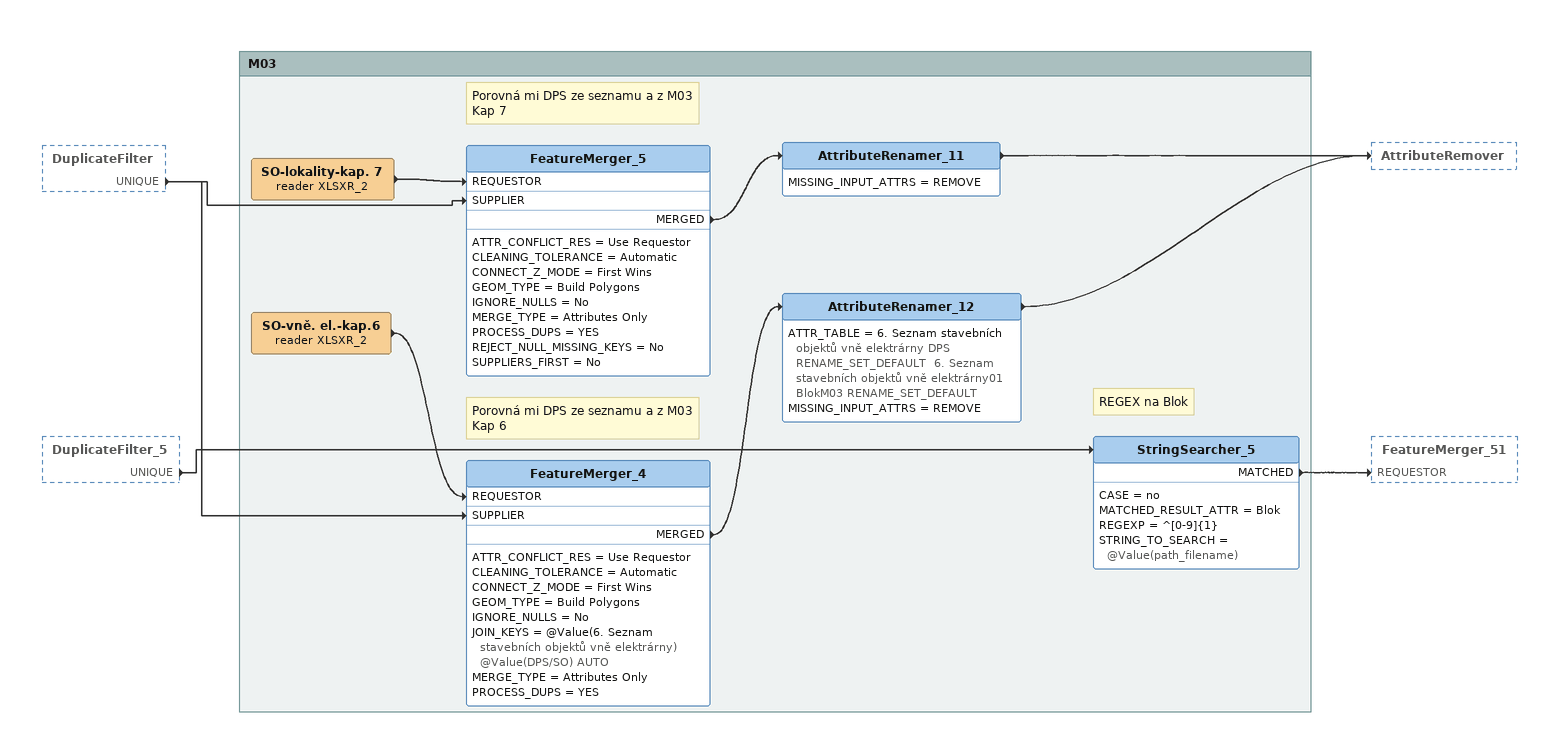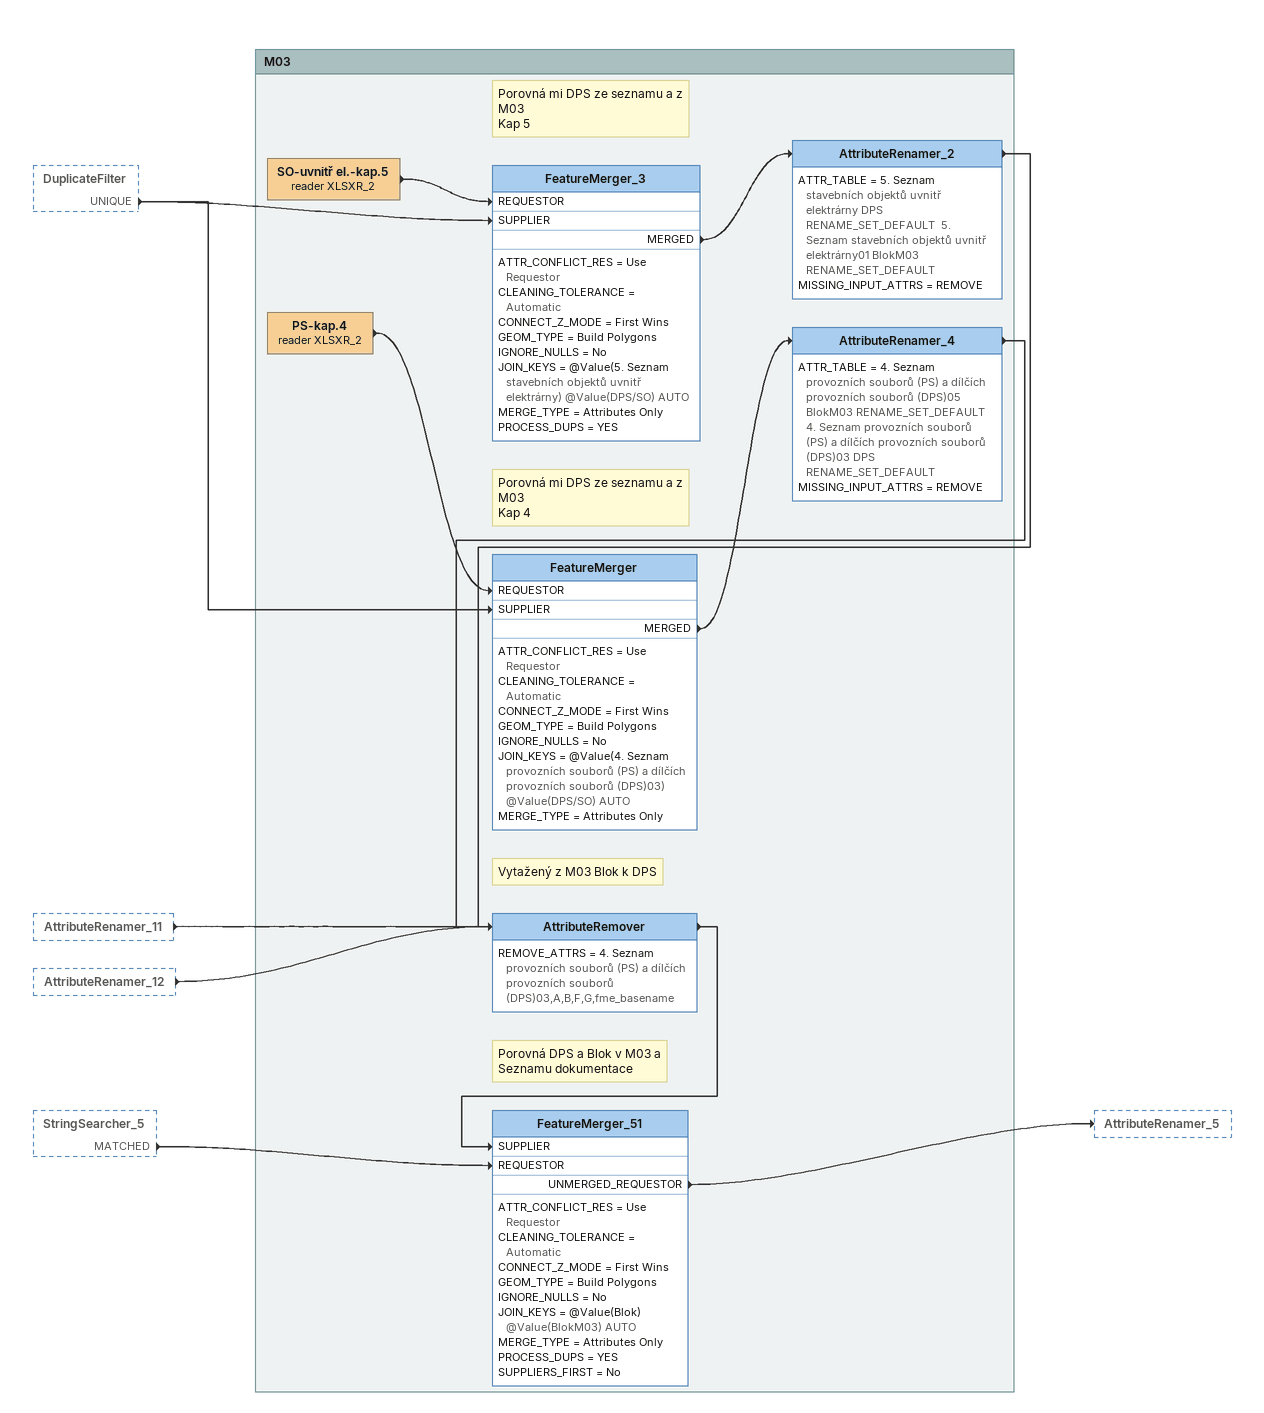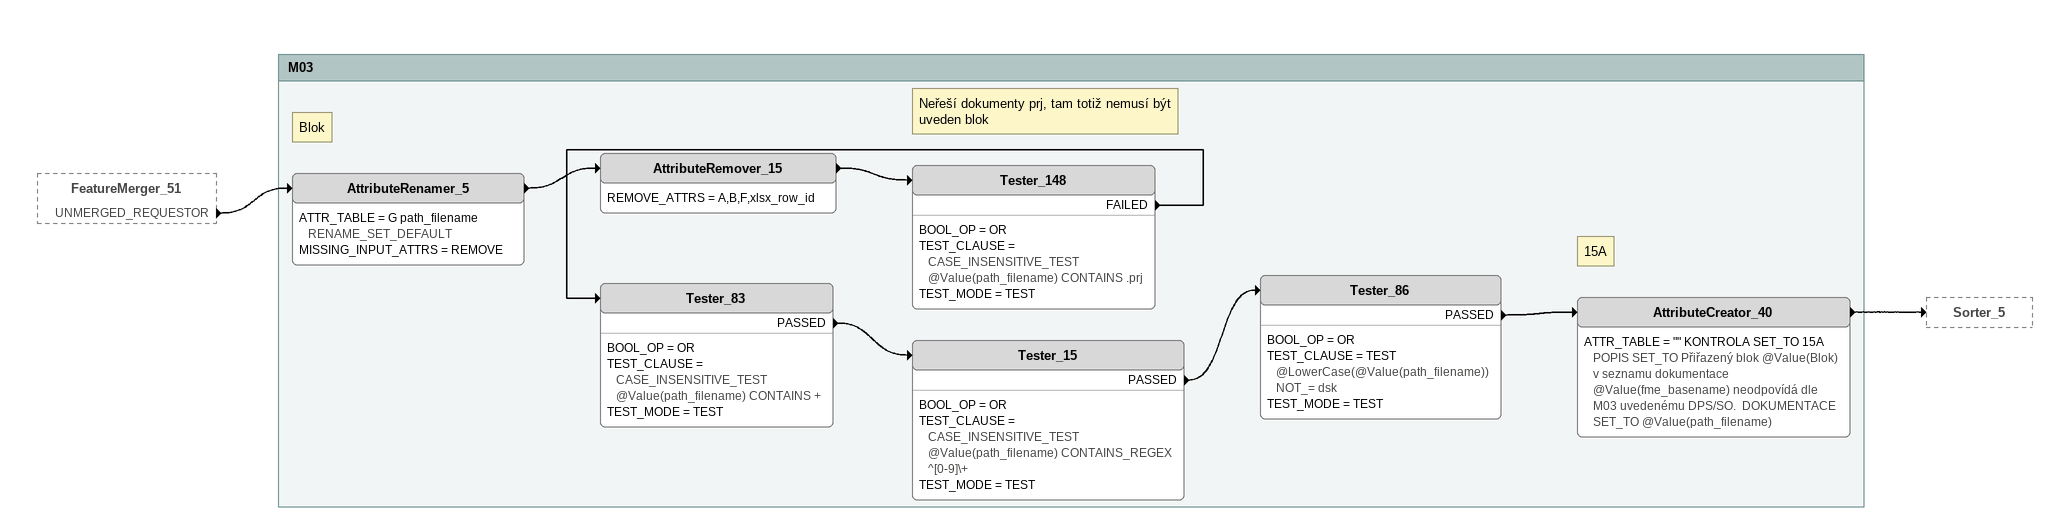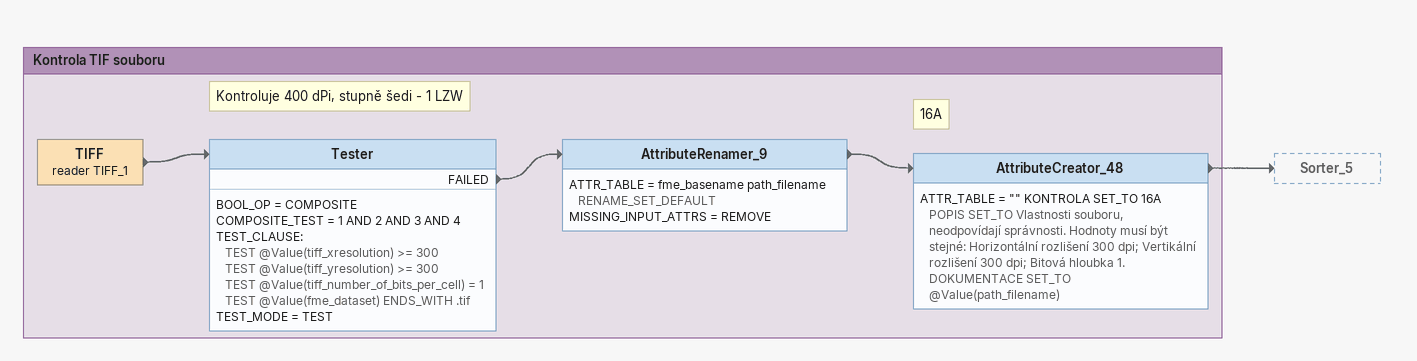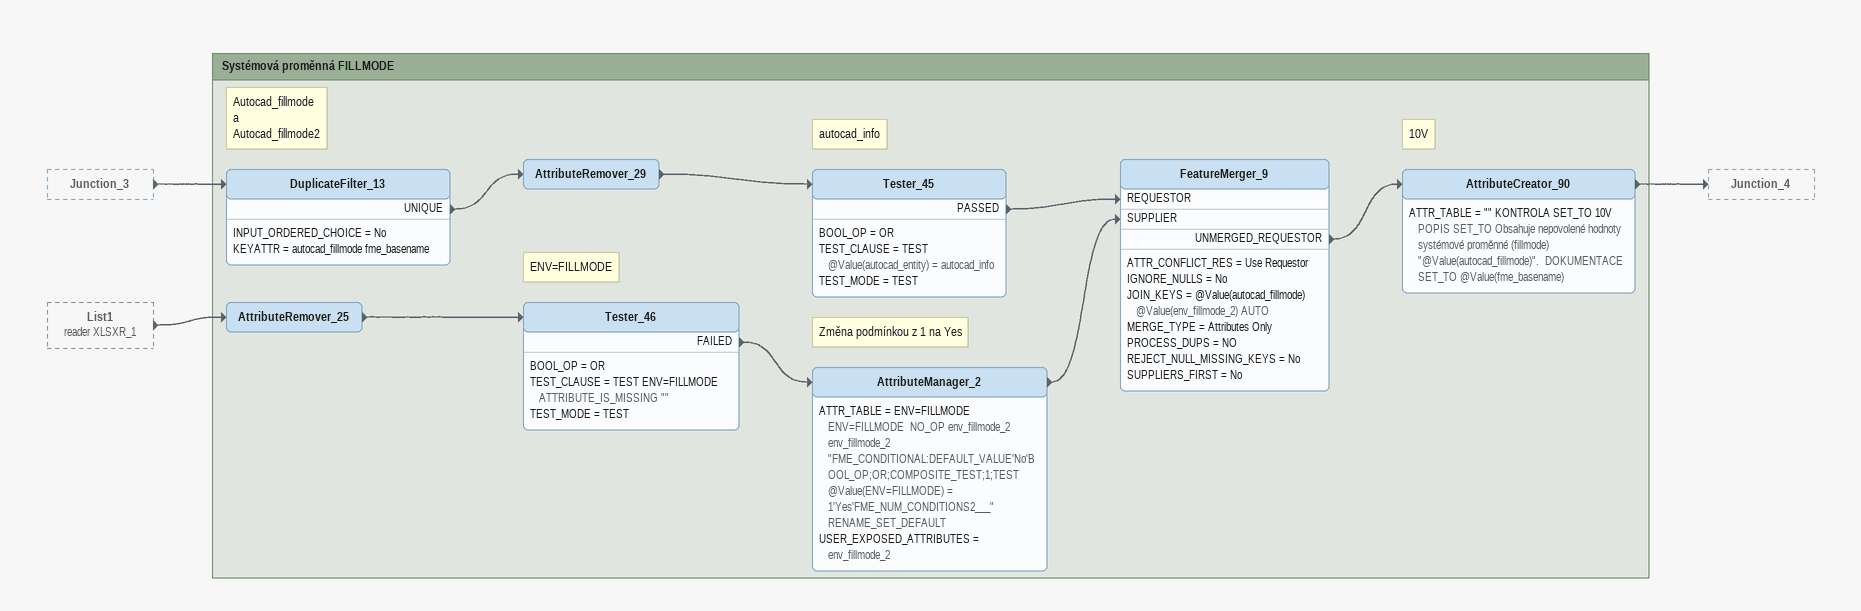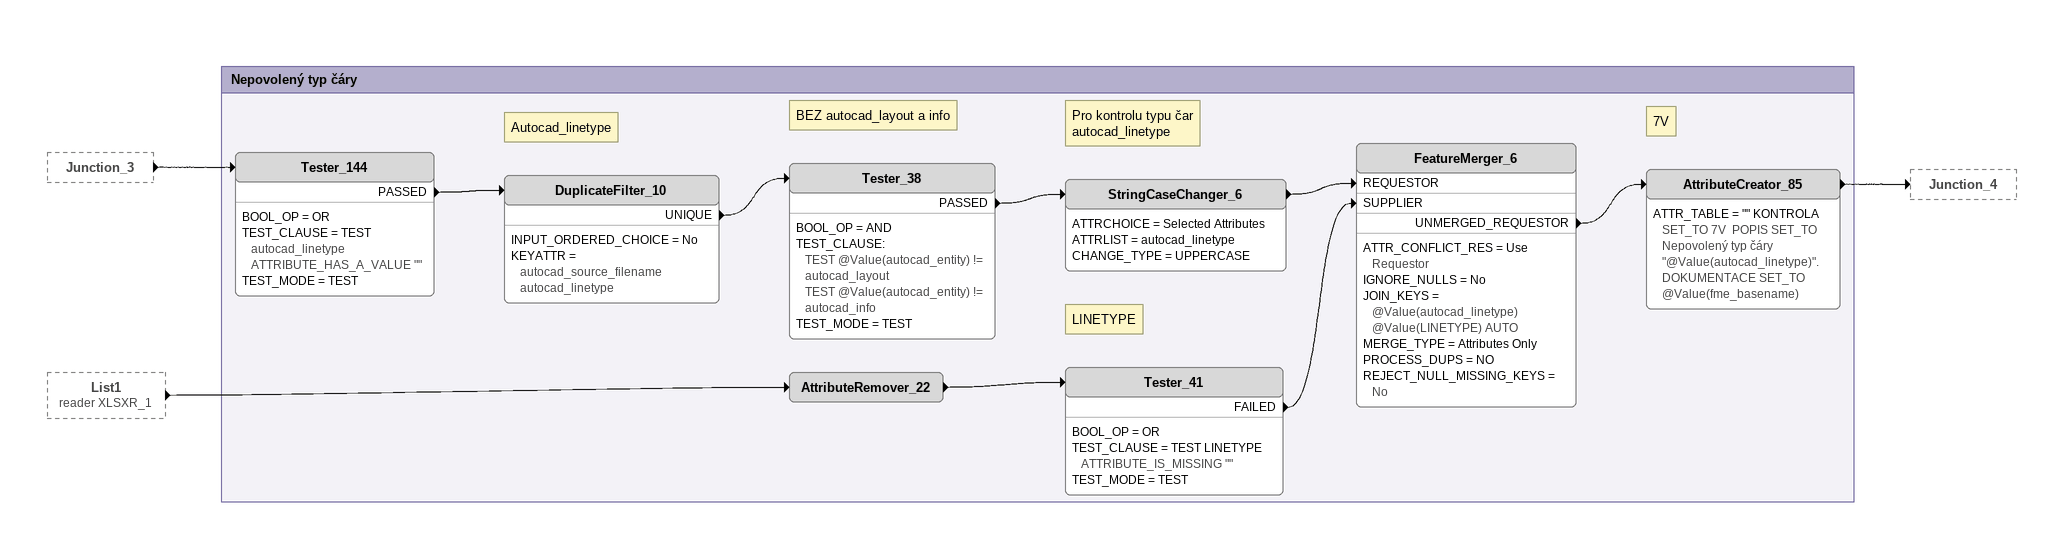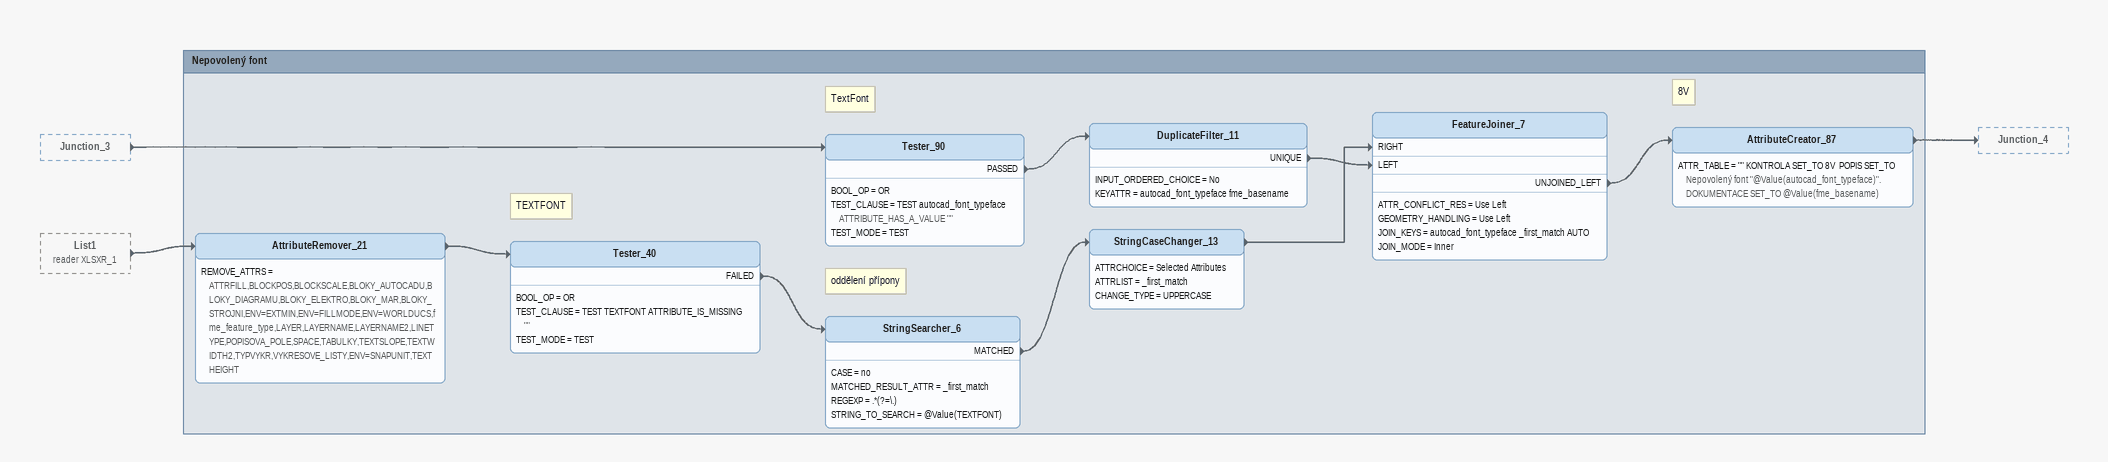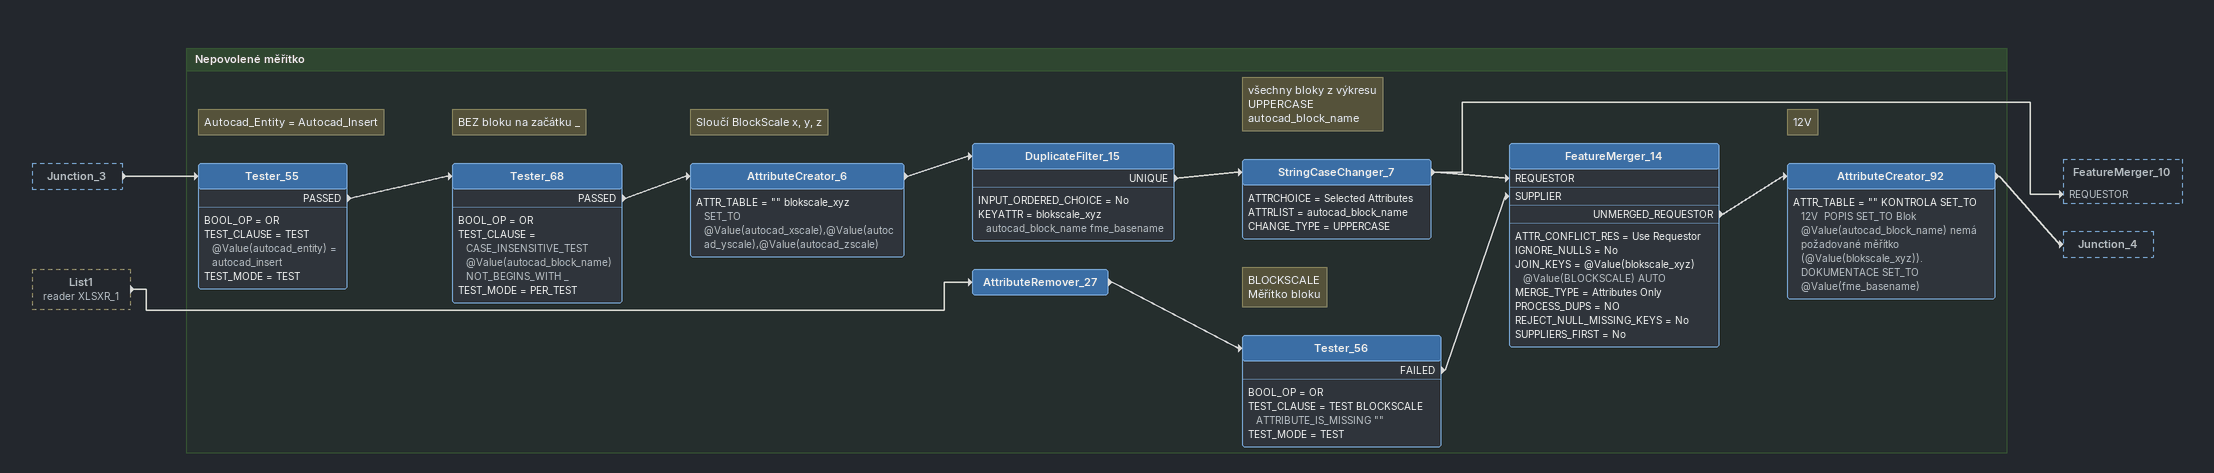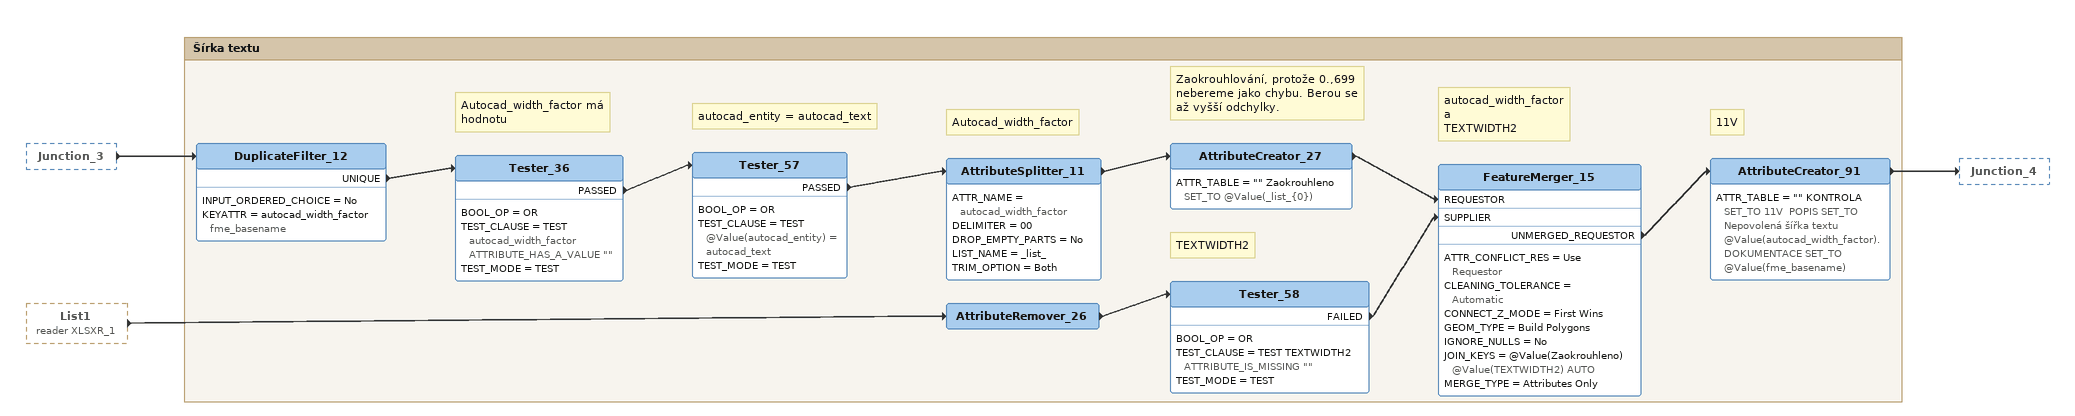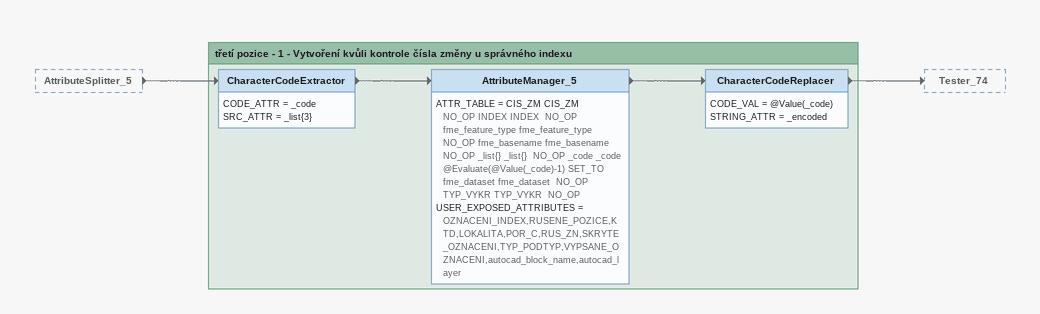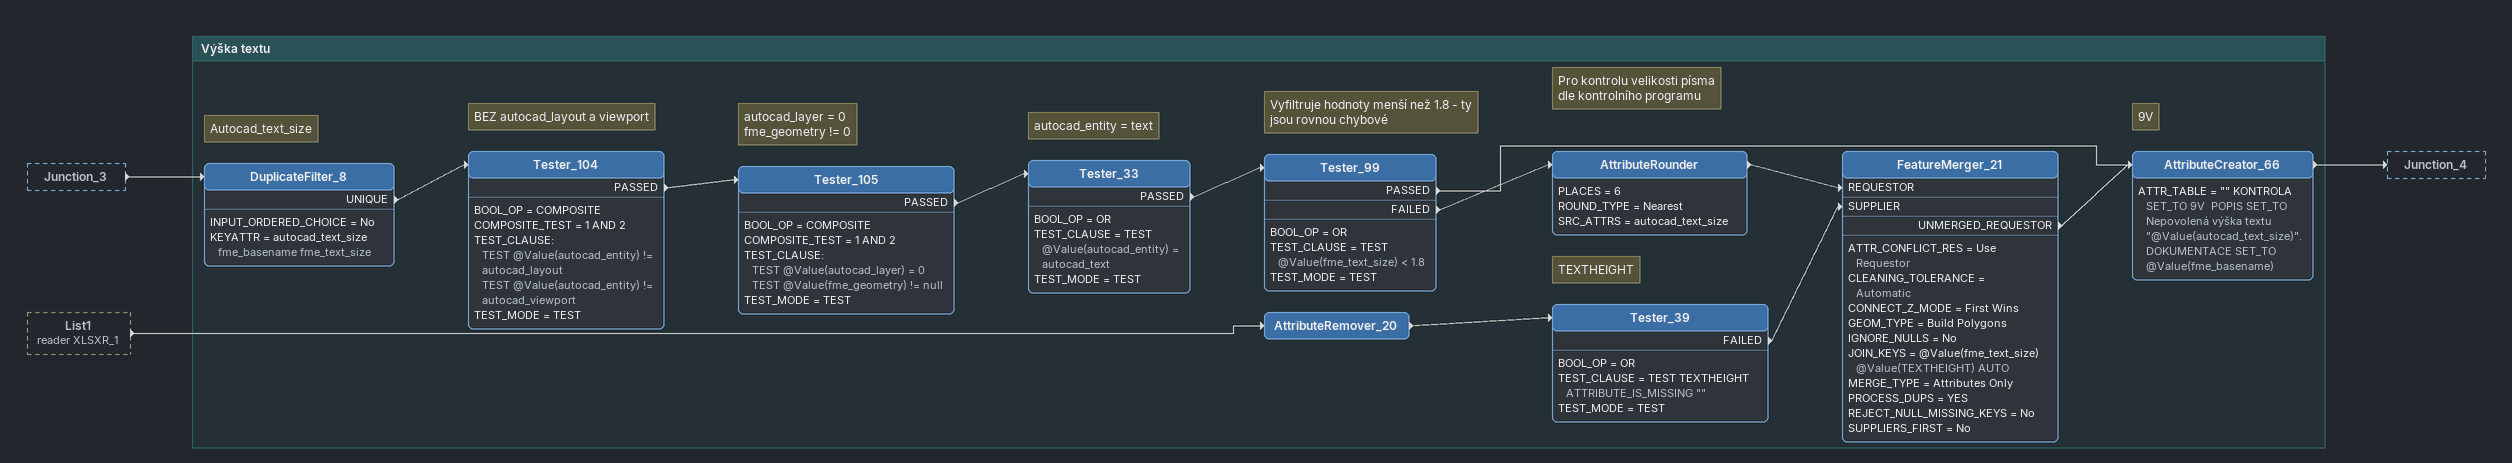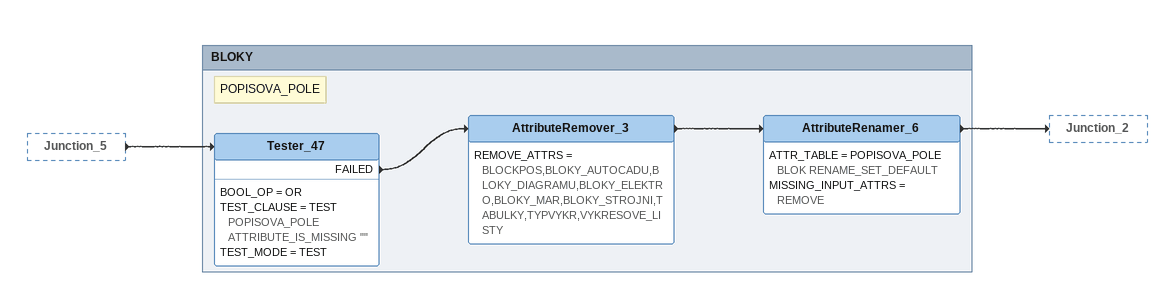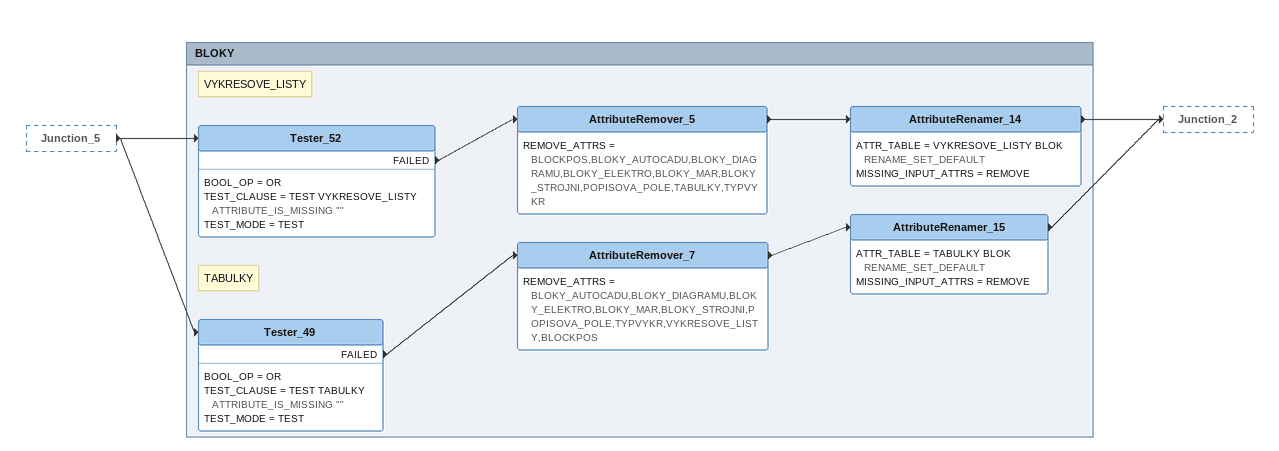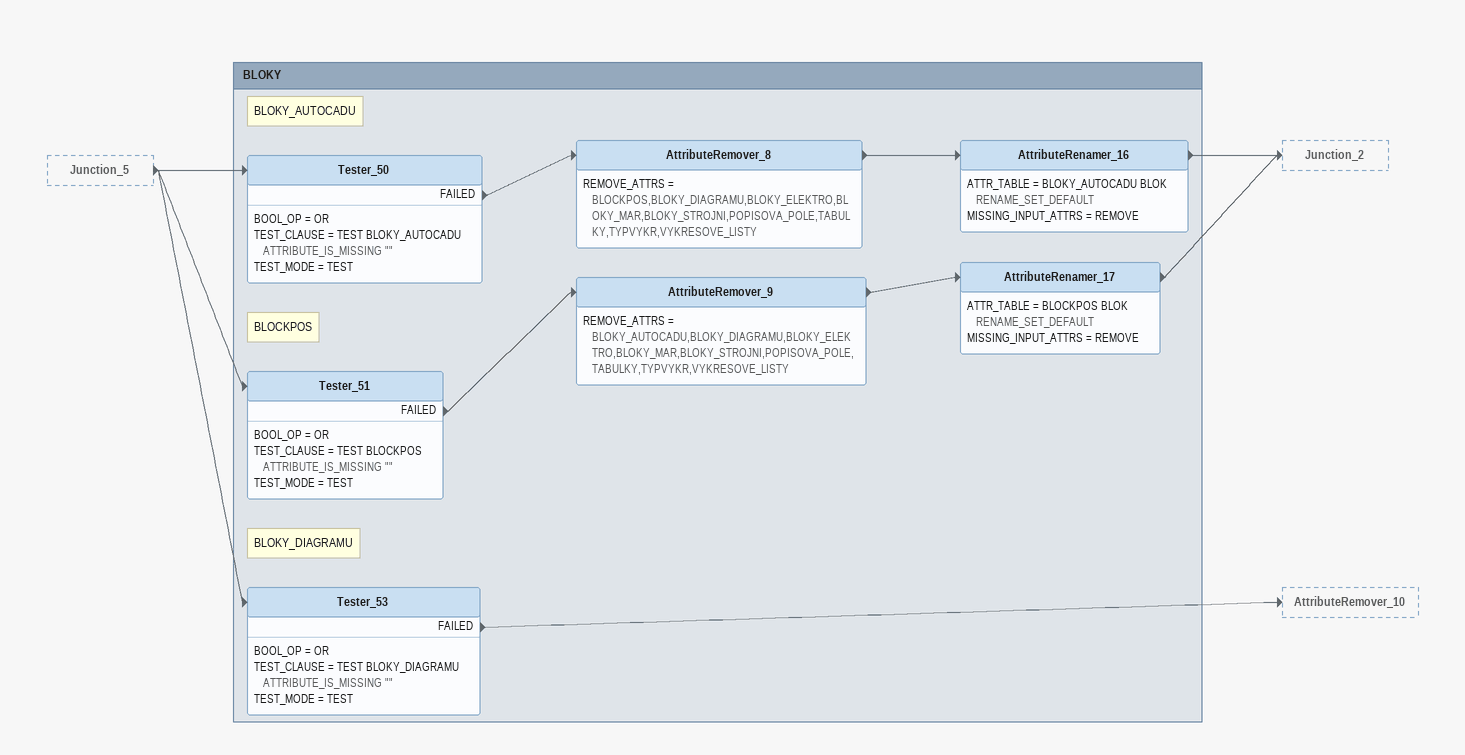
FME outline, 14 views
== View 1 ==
DuplicateFilter [outside]
    UNIQUE -> FeatureMerger_4 [SUPPLIER]
    UNIQUE -> FeatureMerger_5 [SUPPLIER]
DuplicateFilter_5 [outside]
    UNIQUE -> StringSearcher_5

Bookmark: M03
Note: REGEX na Blok
StringSearcher_5
    CASE = no
    MATCHED_RESULT_ATTR = Blok
    REGEXP = ^[0-9]{1}
    STRING_TO_SEARCH = @Value(path_filename)
    MATCHED -> FeatureMerger_51 [REQUESTOR]
SO-lokality-kap. 7 (reader XLSXR_2)
    -> FeatureMerger_5 [REQUESTOR]
Note: Porovná mi DPS ze seznamu a z M03 / Kap 7
FeatureMerger_5
    ATTR_CONFLICT_RES = Use Requestor
    CLEANING_TOLERANCE = Automatic
    CONNECT_Z_MODE = First Wins
    GEOM_TYPE = Build Polygons
    IGNORE_NULLS = No
    MERGE_TYPE = Attributes Only
    PROCESS_DUPS = YES
    REJECT_NULL_MISSING_KEYS = No
    SUPPLIERS_FIRST = No
    MERGED -> AttributeRenamer_11
AttributeRenamer_11
    MISSING_INPUT_ATTRS = REMOVE
    -> AttributeRemover
SO-vně. el.-kap.6 (reader XLSXR_2)
    -> FeatureMerger_4 [REQUESTOR]
Note: Porovná mi DPS ze seznamu a z M03 / Kap 6
FeatureMerger_4
    ATTR_CONFLICT_RES = Use Requestor
    CLEANING_TOLERANCE = Automatic
    CONNECT_Z_MODE = First Wins
    GEOM_TYPE = Build Polygons
    IGNORE_NULLS = No
    JOIN_KEYS = @Value(6. Seznam stavebních objektů vně elektrárny) @Value(DPS/SO) AUTO
    MERGE_TYPE = Attributes Only
    PROCESS_DUPS = YES
    MERGED -> AttributeRenamer_12
AttributeRenamer_12
    ATTR_TABLE = 6. Seznam stavebních objektů vně elektrárny DPS RENAME_SET_DEFAULT  6. Seznam stavebních objektů vně elektrárny01 BlokM03 RENAME_SET_DEFAULT
    MISSING_INPUT_ATTRS = REMOVE
    -> AttributeRemover

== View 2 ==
DuplicateFilter [outside]
    UNIQUE -> FeatureMerger [SUPPLIER]
    UNIQUE -> FeatureMerger_3 [SUPPLIER]
AttributeRenamer_11 [outside]
    -> AttributeRemover
AttributeRenamer_12 [outside]
    -> AttributeRemover
StringSearcher_5 [outside]
    MATCHED -> FeatureMerger_51 [REQUESTOR]

Bookmark: M03
SO-uvnitř el.-kap.5 (reader XLSXR_2)
    -> FeatureMerger_3 [REQUESTOR]
Note: Porovná mi DPS ze seznamu a z M03 / Kap 5
FeatureMerger_3
    ATTR_CONFLICT_RES = Use Requestor
    CLEANING_TOLERANCE = Automatic
    CONNECT_Z_MODE = First Wins
    GEOM_TYPE = Build Polygons
    IGNORE_NULLS = No
    JOIN_KEYS = @Value(5. Seznam stavebních objektů uvnitř elektrárny) @Value(DPS/SO) AUTO
    MERGE_TYPE = Attributes Only
    PROCESS_DUPS = YES
    MERGED -> AttributeRenamer_2
AttributeRenamer_2
    ATTR_TABLE = 5. Seznam stavebních objektů uvnitř elektrárny DPS RENAME_SET_DEFAULT  5. Seznam stavebních objektů uvnitř elektrárny01 BlokM03 RENAME_SET_DEFAULT
    MISSING_INPUT_ATTRS = REMOVE
    -> AttributeRemover
PS-kap.4 (reader XLSXR_2)
    -> FeatureMerger [REQUESTOR]
Note: Porovná mi DPS ze seznamu a z M03 / Kap 4
FeatureMerger
    ATTR_CONFLICT_RES = Use Requestor
    CLEANING_TOLERANCE = Automatic
    CONNECT_Z_MODE = First Wins
    GEOM_TYPE = Build Polygons
    IGNORE_NULLS = No
    JOIN_KEYS = @Value(4. Seznam provozních souborů (PS) a dílčích provozních souborů (DPS)03) @Value(DPS/SO) AUTO
    MERGE_TYPE = Attributes Only
    MERGED -> AttributeRenamer_4
AttributeRenamer_4
    ATTR_TABLE = 4. Seznam provozních souborů (PS) a dílčích provozních souborů (DPS)05 BlokM03 RENAME_SET_DEFAULT  4. Seznam provozních souborů (PS) a dílčích provozních souborů (DPS)03 DPS RENAME_SET_DEFAULT
    MISSING_INPUT_ATTRS = REMOVE
    -> AttributeRemover
Note: Vytažený z M03 Blok k DPS
AttributeRemover
    REMOVE_ATTRS = 4. Seznam provozních souborů (PS) a dílčích provozních souborů (DPS)03,A,B,F,G,fme_basename
    -> FeatureMerger_51 [SUPPLIER]
Note: Porovná DPS a Blok v M03 a Seznamu dokumentace
FeatureMerger_51
    ATTR_CONFLICT_RES = Use Requestor
    CLEANING_TOLERANCE = Automatic
    CONNECT_Z_MODE = First Wins
    GEOM_TYPE = Build Polygons
    IGNORE_NULLS = No
    JOIN_KEYS = @Value(Blok) @Value(BlokM03) AUTO
    MERGE_TYPE = Attributes Only
    PROCESS_DUPS = YES
    SUPPLIERS_FIRST = No
    UNMERGED_REQUESTOR -> AttributeRenamer_5

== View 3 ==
FeatureMerger_51 [outside]
    UNMERGED_REQUESTOR -> AttributeRenamer_5

Bookmark: M03
Note: Blok
AttributeRenamer_5
    ATTR_TABLE = G path_filename RENAME_SET_DEFAULT
    MISSING_INPUT_ATTRS = REMOVE
    -> AttributeRemover_15
AttributeRemover_15
    REMOVE_ATTRS = A,B,F,xlsx_row_id
    -> Tester_148
Note: Neřeší dokumenty prj, tam totiž nemusí být uveden blok
Tester_148
    BOOL_OP = OR
    TEST_CLAUSE = CASE_INSENSITIVE_TEST @Value(path_filename) CONTAINS .prj
    TEST_MODE = TEST
    FAILED -> Tester_83
Tester_83
    BOOL_OP = OR
    TEST_CLAUSE = CASE_INSENSITIVE_TEST @Value(path_filename) CONTAINS +
    TEST_MODE = TEST
    PASSED -> Tester_15
Tester_15
    BOOL_OP = OR
    TEST_CLAUSE = CASE_INSENSITIVE_TEST @Value(path_filename) CONTAINS_REGEX ^[0-9]\+
    TEST_MODE = TEST
    PASSED -> Tester_86
Tester_86
    BOOL_OP = OR
    TEST_CLAUSE = TEST @LowerCase(@Value(path_filename)) NOT_= dsk
    TEST_MODE = TEST
    PASSED -> AttributeCreator_40
Note: 15A
AttributeCreator_40
    ATTR_TABLE = "" KONTROLA SET_TO 15A  POPIS SET_TO Přiřazený blok @Value(Blok) v seznamu dokumentace @Value(fme_basename) neodpovídá dle M03 uvedenému DPS/SO.  DOKUMENTACE SET_TO @Value(path_filename)
    -> Sorter_5

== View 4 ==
Bookmark: Kontrola TIF souboru
TIFF (reader TIFF_1)
    -> Tester
Note: Kontroluje 400 dPi, stupně šedi - 1 LZW
Tester
    BOOL_OP = COMPOSITE
    COMPOSITE_TEST = 1 AND 2 AND 3 AND 4
    TEST_CLAUSE:
      TEST @Value(tiff_xresolution) >= 300
      TEST @Value(tiff_yresolution) >= 300
      TEST @Value(tiff_number_of_bits_per_cell) = 1
      TEST @Value(fme_dataset) ENDS_WITH .tif
    TEST_MODE = TEST
    FAILED -> AttributeRenamer_9
AttributeRenamer_9
    ATTR_TABLE = fme_basename path_filename RENAME_SET_DEFAULT
    MISSING_INPUT_ATTRS = REMOVE
    -> AttributeCreator_48
Note: 16A
AttributeCreator_48
    ATTR_TABLE = "" KONTROLA SET_TO 16A  POPIS SET_TO Vlastnosti souboru, neodpovídají správnosti. Hodnoty musí být stejné: Horizontální rozlišení 300 dpi; Vertikální rozlišení 300 dpi; Bitová hloubka 1.  DOKUMENTACE SET_TO @Value(path_filename)
    -> Sorter_5

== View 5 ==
Junction_3 [outside]
    -> DuplicateFilter_13
List1 (reader XLSXR_1) [outside]
    -> AttributeRemover_25

Bookmark: Systémová proměnná FILLMODE
AttributeRemover_25
    -> Tester_46
Note: ENV=FILLMODE
Tester_46
    BOOL_OP = OR
    TEST_CLAUSE = TEST ENV=FILLMODE ATTRIBUTE_IS_MISSING ""
    TEST_MODE = TEST
    FAILED -> AttributeManager_2
Note: Změna podmínkou z 1 na Yes
AttributeManager_2
    ATTR_TABLE = ENV=FILLMODE ENV=FILLMODE  NO_OP env_fillmode_2 env_fillmode_2 "FME_CONDITIONAL:DEFAULT_VALUE'No'BOOL_OP;OR;COMPOSITE_TEST;1;TEST @Value(ENV=FILLMODE) = 1'Yes'FME_NUM_CONDITIONS2___" RENAME_SET_DEFAULT
    USER_EXPOSED_ATTRIBUTES = env_fillmode_2
    -> FeatureMerger_9 [SUPPLIER]
Note: Autocad_fillmode / a / Autocad_fillmode2
DuplicateFilter_13
    INPUT_ORDERED_CHOICE = No
    KEYATTR = autocad_fillmode fme_basename
    UNIQUE -> AttributeRemover_29
AttributeRemover_29
    -> Tester_45
Note: autocad_info
Tester_45
    BOOL_OP = OR
    TEST_CLAUSE = TEST @Value(autocad_entity) = autocad_info
    TEST_MODE = TEST
    PASSED -> FeatureMerger_9 [REQUESTOR]
FeatureMerger_9
    ATTR_CONFLICT_RES = Use Requestor
    IGNORE_NULLS = No
    JOIN_KEYS = @Value(autocad_fillmode) @Value(env_fillmode_2) AUTO
    MERGE_TYPE = Attributes Only
    PROCESS_DUPS = NO
    REJECT_NULL_MISSING_KEYS = No
    SUPPLIERS_FIRST = No
    UNMERGED_REQUESTOR -> AttributeCreator_90
Note: 10V
AttributeCreator_90
    ATTR_TABLE = "" KONTROLA SET_TO 10V  POPIS SET_TO Obsahuje nepovolené hodnoty systémové proměnné (fillmode) "@Value(autocad_fillmode)".  DOKUMENTACE SET_TO @Value(fme_basename)
    -> Junction_4

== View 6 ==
Junction_3 [outside]
    -> Tester_144
List1 (reader XLSXR_1) [outside]
    -> AttributeRemover_22

Bookmark: Nepovolený typ čáry
AttributeRemover_22
    -> Tester_41
Note: LINETYPE
Tester_41
    BOOL_OP = OR
    TEST_CLAUSE = TEST LINETYPE ATTRIBUTE_IS_MISSING ""
    TEST_MODE = TEST
    FAILED -> FeatureMerger_6 [SUPPLIER]
Tester_144
    BOOL_OP = OR
    TEST_CLAUSE = TEST autocad_linetype ATTRIBUTE_HAS_A_VALUE ""
    TEST_MODE = TEST
    PASSED -> DuplicateFilter_10
Note: Autocad_linetype
DuplicateFilter_10
    INPUT_ORDERED_CHOICE = No
    KEYATTR = autocad_source_filename autocad_linetype
    UNIQUE -> Tester_38
Note: BEZ autocad_layout a info
Tester_38
    BOOL_OP = AND
    TEST_CLAUSE:
      TEST @Value(autocad_entity) != autocad_layout
      TEST @Value(autocad_entity) != autocad_info
    TEST_MODE = TEST
    PASSED -> StringCaseChanger_6
Note: Pro kontrolu typu čar / autocad_linetype
StringCaseChanger_6
    ATTRCHOICE = Selected Attributes
    ATTRLIST = autocad_linetype
    CHANGE_TYPE = UPPERCASE
    -> FeatureMerger_6 [REQUESTOR]
FeatureMerger_6
    ATTR_CONFLICT_RES = Use Requestor
    IGNORE_NULLS = No
    JOIN_KEYS = @Value(autocad_linetype) @Value(LINETYPE) AUTO
    MERGE_TYPE = Attributes Only
    PROCESS_DUPS = NO
    REJECT_NULL_MISSING_KEYS = No
    UNMERGED_REQUESTOR -> AttributeCreator_85
Note: 7V
AttributeCreator_85
    ATTR_TABLE = "" KONTROLA SET_TO 7V  POPIS SET_TO Nepovolený typ čáry "@Value(autocad_linetype)".  DOKUMENTACE SET_TO @Value(fme_basename)
    -> Junction_4

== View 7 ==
Junction_3 [outside]
    -> Tester_90
List1 (reader XLSXR_1) [outside]
    -> AttributeRemover_21

Bookmark: Nepovolený font
AttributeRemover_21
    REMOVE_ATTRS = ATTRFILL,BLOCKPOS,BLOCKSCALE,BLOKY_AUTOCADU,BLOKY_DIAGRAMU,BLOKY_ELEKTRO,BLOKY_MAR,BLOKY_STROJNI,ENV=EXTMIN,ENV=FILLMODE,ENV=WORLDUCS,fme_feature_type,LAYER,LAYERNAME,LAYERNAME2,LINETYPE,POPISOVA_POLE,SPACE,TABULKY,TEXTSLOPE,TEXTWIDTH2,TYPVYKR,VYKRESOVE_LISTY,ENV=SNAPUNIT,TEXTHEIGHT
    -> Tester_40
Note: TEXTFONT
Tester_40
    BOOL_OP = OR
    TEST_CLAUSE = TEST TEXTFONT ATTRIBUTE_IS_MISSING ""
    TEST_MODE = TEST
    FAILED -> StringSearcher_6
Note: oddělení přípony
StringSearcher_6
    CASE = no
    MATCHED_RESULT_ATTR = _first_match
    REGEXP = .*(?=\.)
    STRING_TO_SEARCH = @Value(TEXTFONT)
    MATCHED -> StringCaseChanger_13
StringCaseChanger_13
    ATTRCHOICE = Selected Attributes
    ATTRLIST = _first_match
    CHANGE_TYPE = UPPERCASE
    -> FeatureJoiner_7 [RIGHT]
Note: TextFont
Tester_90
    BOOL_OP = OR
    TEST_CLAUSE = TEST autocad_font_typeface ATTRIBUTE_HAS_A_VALUE ""
    TEST_MODE = TEST
    PASSED -> DuplicateFilter_11
DuplicateFilter_11
    INPUT_ORDERED_CHOICE = No
    KEYATTR = autocad_font_typeface fme_basename
    UNIQUE -> FeatureJoiner_7 [LEFT]
FeatureJoiner_7
    ATTR_CONFLICT_RES = Use Left
    GEOMETRY_HANDLING = Use Left
    JOIN_KEYS = autocad_font_typeface _first_match AUTO
    JOIN_MODE = Inner
    UNJOINED_LEFT -> AttributeCreator_87
Note: 8V
AttributeCreator_87
    ATTR_TABLE = "" KONTROLA SET_TO 8V  POPIS SET_TO Nepovolený font "@Value(autocad_font_typeface)".  DOKUMENTACE SET_TO @Value(fme_basename)
    -> Junction_4

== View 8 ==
Junction_3 [outside]
    -> Tester_55
List1 (reader XLSXR_1) [outside]
    -> AttributeRemover_27

Bookmark: Nepovolené měřítko
AttributeRemover_27
    -> Tester_56
Note: BLOCKSCALE / Měřítko bloku
Tester_56
    BOOL_OP = OR
    TEST_CLAUSE = TEST BLOCKSCALE ATTRIBUTE_IS_MISSING ""
    TEST_MODE = TEST
    FAILED -> FeatureMerger_14 [SUPPLIER]
Note: Autocad_Entity = Autocad_Insert
Tester_55
    BOOL_OP = OR
    TEST_CLAUSE = TEST @Value(autocad_entity) = autocad_insert
    TEST_MODE = TEST
    PASSED -> Tester_68
Note: BEZ bloku na začátku _
Tester_68
    BOOL_OP = OR
    TEST_CLAUSE = CASE_INSENSITIVE_TEST @Value(autocad_block_name) NOT_BEGINS_WITH _
    TEST_MODE = PER_TEST
    PASSED -> AttributeCreator_6
Note: Sloučí BlockScale x, y, z
AttributeCreator_6
    ATTR_TABLE = "" blokscale_xyz SET_TO @Value(autocad_xscale),@Value(autocad_yscale),@Value(autocad_zscale)
    -> DuplicateFilter_15
DuplicateFilter_15
    INPUT_ORDERED_CHOICE = No
    KEYATTR = blokscale_xyz autocad_block_name fme_basename
    UNIQUE -> StringCaseChanger_7
Note: všechny bloky z výkresu / UPPERCASE / autocad_block_name
StringCaseChanger_7
    ATTRCHOICE = Selected Attributes
    ATTRLIST = autocad_block_name
    CHANGE_TYPE = UPPERCASE
    -> FeatureMerger_10 [REQUESTOR]
    -> FeatureMerger_14 [REQUESTOR]
FeatureMerger_14
    ATTR_CONFLICT_RES = Use Requestor
    IGNORE_NULLS = No
    JOIN_KEYS = @Value(blokscale_xyz) @Value(BLOCKSCALE) AUTO
    MERGE_TYPE = Attributes Only
    PROCESS_DUPS = NO
    REJECT_NULL_MISSING_KEYS = No
    SUPPLIERS_FIRST = No
    UNMERGED_REQUESTOR -> AttributeCreator_92
Note: 12V
AttributeCreator_92
    ATTR_TABLE = "" KONTROLA SET_TO 12V  POPIS SET_TO Blok @Value(autocad_block_name) nemá požadované měřítko (@Value(blokscale_xyz)).  DOKUMENTACE SET_TO @Value(fme_basename)
    -> Junction_4

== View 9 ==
Junction_3 [outside]
    -> DuplicateFilter_12
List1 (reader XLSXR_1) [outside]
    -> AttributeRemover_26

Bookmark: Šírka textu
AttributeRemover_26
    -> Tester_58
Note: TEXTWIDTH2
Tester_58
    BOOL_OP = OR
    TEST_CLAUSE = TEST TEXTWIDTH2 ATTRIBUTE_IS_MISSING ""
    TEST_MODE = TEST
    FAILED -> FeatureMerger_15 [SUPPLIER]
DuplicateFilter_12
    INPUT_ORDERED_CHOICE = No
    KEYATTR = autocad_width_factor fme_basename
    UNIQUE -> Tester_36
Note: Autocad_width_factor má hodnotu
Tester_36
    BOOL_OP = OR
    TEST_CLAUSE = TEST autocad_width_factor ATTRIBUTE_HAS_A_VALUE ""
    TEST_MODE = TEST
    PASSED -> Tester_57
Note: autocad_entity = autocad_text
Tester_57
    BOOL_OP = OR
    TEST_CLAUSE = TEST @Value(autocad_entity) = autocad_text
    TEST_MODE = TEST
    PASSED -> AttributeSplitter_11
Note: Autocad_width_factor
AttributeSplitter_11
    ATTR_NAME = autocad_width_factor
    DELIMITER = 00
    DROP_EMPTY_PARTS = No
    LIST_NAME = _list_
    TRIM_OPTION = Both
    -> AttributeCreator_27
Note: Zaokrouhlování, protože 0.,699 nebereme jako chybu. Berou se až vyšší odchylky.
AttributeCreator_27
    ATTR_TABLE = "" Zaokrouhleno SET_TO @Value(_list_{0})
    -> FeatureMerger_15 [REQUESTOR]
Note: autocad_width_factor / a / TEXTWIDTH2
FeatureMerger_15
    ATTR_CONFLICT_RES = Use Requestor
    CLEANING_TOLERANCE = Automatic
    CONNECT_Z_MODE = First Wins
    GEOM_TYPE = Build Polygons
    IGNORE_NULLS = No
    JOIN_KEYS = @Value(Zaokrouhleno) @Value(TEXTWIDTH2) AUTO
    MERGE_TYPE = Attributes Only
    UNMERGED_REQUESTOR -> AttributeCreator_91
Note: 11V
AttributeCreator_91
    ATTR_TABLE = "" KONTROLA SET_TO 11V  POPIS SET_TO Nepovolená šířka textu @Value(autocad_width_factor).  DOKUMENTACE SET_TO @Value(fme_basename)
    -> Junction_4

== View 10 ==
AttributeSplitter_5 [outside]
    -> CharacterCodeExtractor

Bookmark: třetí pozice - 1 - Vytvoření kvůli kontrole čísla změny u správného indexu
CharacterCodeExtractor
    CODE_ATTR = _code
    SRC_ATTR = _list{3}
    -> AttributeManager_5
AttributeManager_5
    ATTR_TABLE = CIS_ZM CIS_ZM  NO_OP INDEX INDEX  NO_OP fme_feature_type fme_feature_type  NO_OP fme_basename fme_basename  NO_OP _list{} _list{}  NO_OP _code _code @Evaluate(@Value(_code)-1) SET_TO fme_dataset fme_dataset  NO_OP TYP_VYKR TYP_VYKR  NO_OP
    USER_EXPOSED_ATTRIBUTES = OZNACENI_INDEX,RUSENE_POZICE,KTD,LOKALITA,POR_C,RUS_ZN,SKRYTE_OZNACENI,TYP_PODTYP,VYPSANE_OZNACENI,autocad_block_name,autocad_layer
    -> CharacterCodeReplacer
CharacterCodeReplacer
    CODE_VAL = @Value(_code)
    STRING_ATTR = _encoded
    -> Tester_74

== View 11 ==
Junction_3 [outside]
    -> DuplicateFilter_8
List1 (reader XLSXR_1) [outside]
    -> AttributeRemover_20

Bookmark: Výška textu
AttributeRemover_20
    -> Tester_39
Note: TEXTHEIGHT
Tester_39
    BOOL_OP = OR
    TEST_CLAUSE = TEST TEXTHEIGHT ATTRIBUTE_IS_MISSING ""
    TEST_MODE = TEST
    FAILED -> FeatureMerger_21 [SUPPLIER]
Note: Autocad_text_size
DuplicateFilter_8
    INPUT_ORDERED_CHOICE = No
    KEYATTR = autocad_text_size fme_basename fme_text_size
    UNIQUE -> Tester_104
Note: BEZ autocad_layout a viewport
Tester_104
    BOOL_OP = COMPOSITE
    COMPOSITE_TEST = 1 AND 2
    TEST_CLAUSE:
      TEST @Value(autocad_entity) != autocad_layout
      TEST @Value(autocad_entity) != autocad_viewport
    TEST_MODE = TEST
    PASSED -> Tester_105
Note: autocad_layer = 0 / fme_geometry != 0
Tester_105
    BOOL_OP = COMPOSITE
    COMPOSITE_TEST = 1 AND 2
    TEST_CLAUSE:
      TEST @Value(autocad_layer) = 0
      TEST @Value(fme_geometry) != null
    TEST_MODE = TEST
    PASSED -> Tester_33
Note: autocad_entity = text
Tester_33
    BOOL_OP = OR
    TEST_CLAUSE = TEST @Value(autocad_entity) = autocad_text
    TEST_MODE = TEST
    PASSED -> Tester_99
Note: Vyfiltruje hodnoty menší než 1.8 - ty jsou rovnou chybové
Tester_99
    BOOL_OP = OR
    TEST_CLAUSE = TEST @Value(fme_text_size) < 1.8
    TEST_MODE = TEST
    PASSED -> AttributeCreator_66
    FAILED -> AttributeRounder
Note: Pro kontrolu velikosti písma / dle kontrolního programu
AttributeRounder
    PLACES = 6
    ROUND_TYPE = Nearest
    SRC_ATTRS = autocad_text_size
    -> FeatureMerger_21 [REQUESTOR]
FeatureMerger_21
    ATTR_CONFLICT_RES = Use Requestor
    CLEANING_TOLERANCE = Automatic
    CONNECT_Z_MODE = First Wins
    GEOM_TYPE = Build Polygons
    IGNORE_NULLS = No
    JOIN_KEYS = @Value(fme_text_size) @Value(TEXTHEIGHT) AUTO
    MERGE_TYPE = Attributes Only
    PROCESS_DUPS = YES
    REJECT_NULL_MISSING_KEYS = No
    SUPPLIERS_FIRST = No
    UNMERGED_REQUESTOR -> AttributeCreator_66
Note: 9V
AttributeCreator_66
    ATTR_TABLE = "" KONTROLA SET_TO 9V  POPIS SET_TO Nepovolená výška textu "@Value(autocad_text_size)".  DOKUMENTACE SET_TO @Value(fme_basename)
    -> Junction_4

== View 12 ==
Junction_5 [outside]
    -> Tester_47

Bookmark: BLOKY
Note: POPISOVA_POLE
Tester_47
    BOOL_OP = OR
    TEST_CLAUSE = TEST POPISOVA_POLE ATTRIBUTE_IS_MISSING ""
    TEST_MODE = TEST
    FAILED -> AttributeRemover_3
AttributeRemover_3
    REMOVE_ATTRS = BLOCKPOS,BLOKY_AUTOCADU,BLOKY_DIAGRAMU,BLOKY_ELEKTRO,BLOKY_MAR,BLOKY_STROJNI,TABULKY,TYPVYKR,VYKRESOVE_LISTY
    -> AttributeRenamer_6
AttributeRenamer_6
    ATTR_TABLE = POPISOVA_POLE BLOK RENAME_SET_DEFAULT
    MISSING_INPUT_ATTRS = REMOVE
    -> Junction_2

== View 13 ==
Junction_5 [outside]
    -> Tester_52
    -> Tester_49

Bookmark: BLOKY
Note: VYKRESOVE_LISTY
Tester_52
    BOOL_OP = OR
    TEST_CLAUSE = TEST VYKRESOVE_LISTY ATTRIBUTE_IS_MISSING ""
    TEST_MODE = TEST
    FAILED -> AttributeRemover_5
AttributeRemover_5
    REMOVE_ATTRS = BLOCKPOS,BLOKY_AUTOCADU,BLOKY_DIAGRAMU,BLOKY_ELEKTRO,BLOKY_MAR,BLOKY_STROJNI,POPISOVA_POLE,TABULKY,TYPVYKR
    -> AttributeRenamer_14
AttributeRenamer_14
    ATTR_TABLE = VYKRESOVE_LISTY BLOK RENAME_SET_DEFAULT
    MISSING_INPUT_ATTRS = REMOVE
    -> Junction_2
Note: TABULKY
Tester_49
    BOOL_OP = OR
    TEST_CLAUSE = TEST TABULKY ATTRIBUTE_IS_MISSING ""
    TEST_MODE = TEST
    FAILED -> AttributeRemover_7
AttributeRemover_7
    REMOVE_ATTRS = BLOKY_AUTOCADU,BLOKY_DIAGRAMU,BLOKY_ELEKTRO,BLOKY_MAR,BLOKY_STROJNI,POPISOVA_POLE,TYPVYKR,VYKRESOVE_LISTY,BLOCKPOS
    -> AttributeRenamer_15
AttributeRenamer_15
    ATTR_TABLE = TABULKY BLOK RENAME_SET_DEFAULT
    MISSING_INPUT_ATTRS = REMOVE
    -> Junction_2

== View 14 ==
Junction_5 [outside]
    -> Tester_50
    -> Tester_53
    -> Tester_51

Bookmark: BLOKY
Note: BLOKY_AUTOCADU
Tester_50
    BOOL_OP = OR
    TEST_CLAUSE = TEST BLOKY_AUTOCADU ATTRIBUTE_IS_MISSING ""
    TEST_MODE = TEST
    FAILED -> AttributeRemover_8
AttributeRemover_8
    REMOVE_ATTRS = BLOCKPOS,BLOKY_DIAGRAMU,BLOKY_ELEKTRO,BLOKY_MAR,BLOKY_STROJNI,POPISOVA_POLE,TABULKY,TYPVYKR,VYKRESOVE_LISTY
    -> AttributeRenamer_16
AttributeRenamer_16
    ATTR_TABLE = BLOKY_AUTOCADU BLOK RENAME_SET_DEFAULT
    MISSING_INPUT_ATTRS = REMOVE
    -> Junction_2
Note: BLOCKPOS
Tester_51
    BOOL_OP = OR
    TEST_CLAUSE = TEST BLOCKPOS ATTRIBUTE_IS_MISSING ""
    TEST_MODE = TEST
    FAILED -> AttributeRemover_9
AttributeRemover_9
    REMOVE_ATTRS = BLOKY_AUTOCADU,BLOKY_DIAGRAMU,BLOKY_ELEKTRO,BLOKY_MAR,BLOKY_STROJNI,POPISOVA_POLE,TABULKY,TYPVYKR,VYKRESOVE_LISTY
    -> AttributeRenamer_17
AttributeRenamer_17
    ATTR_TABLE = BLOCKPOS BLOK RENAME_SET_DEFAULT
    MISSING_INPUT_ATTRS = REMOVE
    -> Junction_2
Note: BLOKY_DIAGRAMU
Tester_53
    BOOL_OP = OR
    TEST_CLAUSE = TEST BLOKY_DIAGRAMU ATTRIBUTE_IS_MISSING ""
    TEST_MODE = TEST
    FAILED -> AttributeRemover_10
